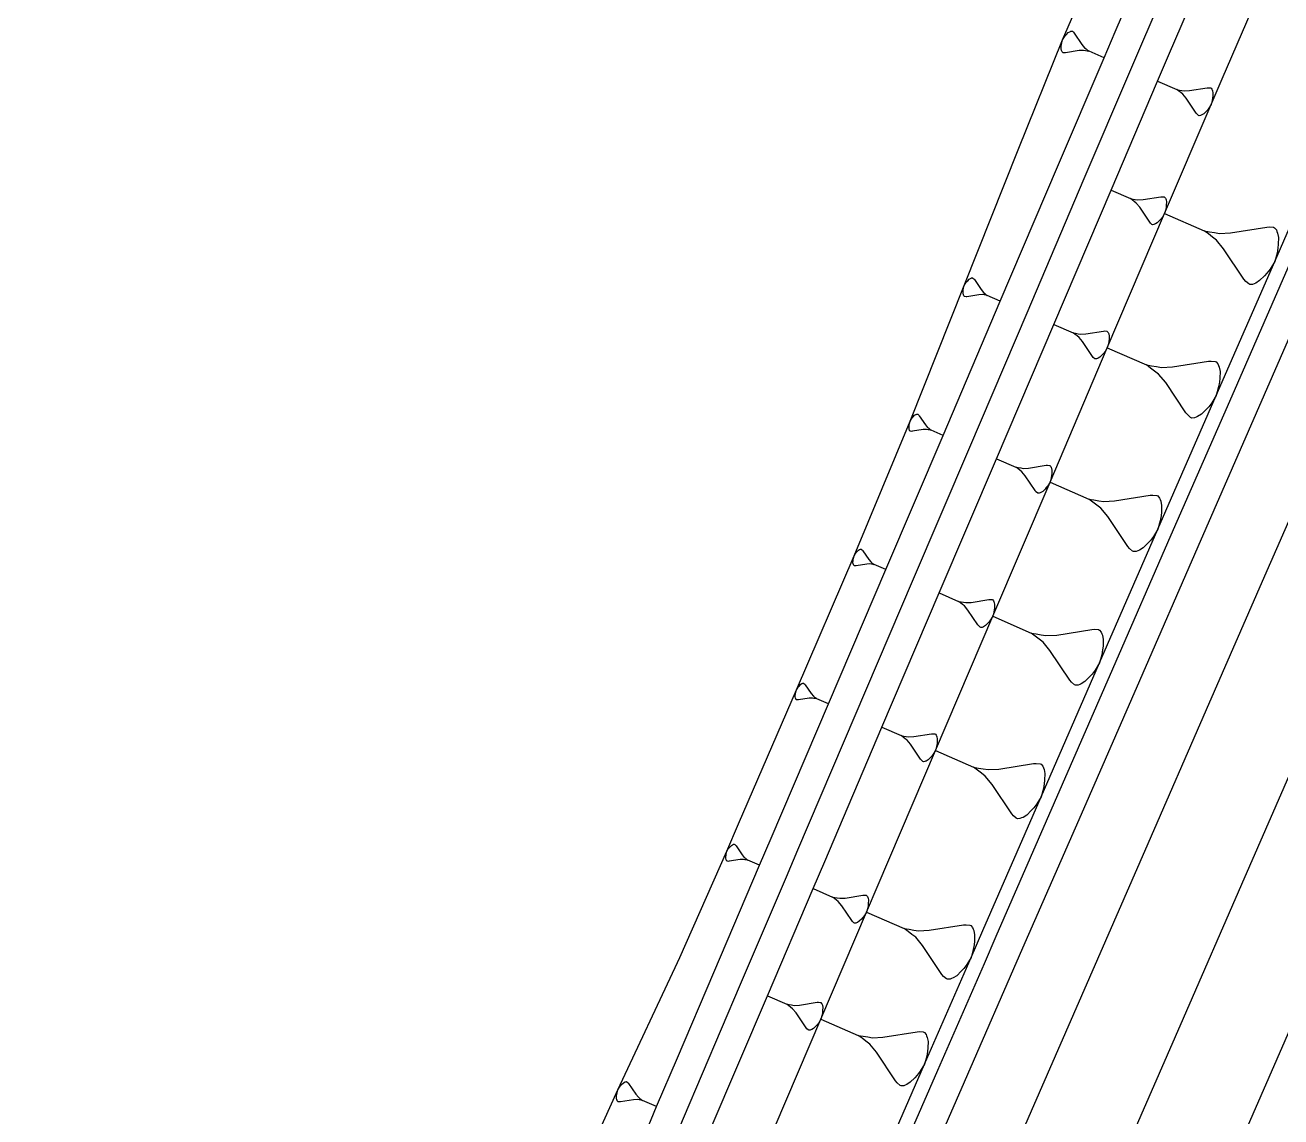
# Model space of a CAD drawing. Extents: x 386614 to 387594, y 803230 to 804419.
# Drawn here: x 387177.65 to 387220.67, y 803945.91 to 803983.31 of the extents above; entities that cross this region are included whole.
import ezdxf

# ---------------------------------------------------------------- set-up
doc = ezdxf.new("R2010")
doc.units = 0
doc.layers.get('0').update_dxf_attribs({"linetype": 'CONTINUOUS'})

msp = doc.modelspace()

# ---------------------------------------------------------------- linework, layer by layer
at = {"color": 7}
for p, q in [((387213.1948, 803982.8031), (387213.2541, 803982.8992)), ((387213.2541, 803982.8992), (387213.2943, 803982.9514)), ((387213.2943, 803982.9514), (387213.3281, 803982.9889)), ((387213.3281, 803982.9889), (387213.3893, 803983.0493)), ((387213.3893, 803983.0493), (387213.4377, 803983.0805)), ((387213.4377, 803983.0805), (387213.4587, 803983.0887)), ((387213.4587, 803983.0887), (387213.4798, 803983.097)), ((387213.4798, 803983.097), (387213.5154, 803983.0988)), ((387213.5154, 803983.0988), (387213.5301, 803983.0925)), ((387213.5301, 803983.0925), (387213.5676, 803983.0587)), ((387213.5676, 803983.0587), (387213.5905, 803983.0313)), ((387213.5905, 803983.0313), (387213.8543, 803982.6374)), ((387213.1466, 803982.4931), (387213.1493, 803982.579)), ((387213.1567, 803982.4364), (387213.1466, 803982.4931)), ((387213.1493, 803982.579), (387213.1538, 803982.6293)), ((387213.1538, 803982.6293), (387213.1647, 803982.6943)), ((387213.165, 803982.4154), (387213.1567, 803982.4364)), ((387213.1647, 803982.6943), (387213.1948, 803982.8031)), ((387213.1732, 803982.3943), (387213.165, 803982.4154)), ((387213.1961, 803982.3669), (387213.1732, 803982.3943)), ((387213.7649, 803982.4325), (387213.2967, 803982.3579)), ((387213.9075, 803982.4399), (387213.7649, 803982.4325)), ((387213.8543, 803982.6374), (387213.9458, 803982.5278)), ((387213.9725, 803982.429), (387213.9075, 803982.4399)), ((387213.9458, 803982.5278), (387213.998, 803982.4876)), ((387214.0374, 803982.4181), (387213.9725, 803982.429)), ((387213.998, 803982.4876), (387214.0502, 803982.4474)), ((387214.1023, 803982.4072), (387214.0374, 803982.4181)), ((387214.0502, 803982.4474), (387214.1023, 803982.4072)), ((387214.6147, 803982.1837), (387214.1023, 803982.4072)), ((387213.2108, 803982.3605), (387213.1961, 803982.3669)), ((387213.2611, 803982.356), (387213.2108, 803982.3605)), ((387213.2967, 803982.3579), (387213.2611, 803982.356)), ((387216.4478, 803981.384), (387217.1093, 803981.0954)), ((387217.1766, 803981.0435), (387217.1093, 803981.0954)), ((387217.1093, 803981.0954), (387217.1931, 803981.0813)), ((387217.545, 803981.0628), (387218.1493, 803981.1591)), ((387218.1493, 803981.1591), (387218.1954, 803981.1615)), ((387218.1954, 803981.1615), (387218.2603, 803981.1557)), ((387218.2603, 803981.1557), (387218.2792, 803981.1474)), ((387218.2792, 803981.1474), (387218.3088, 803981.112)), ((387218.3088, 803981.112), (387218.3194, 803981.0849)), ((387218.3194, 803981.0849), (387218.3301, 803981.0577)), ((387217.244, 803980.9917), (387217.1766, 803981.0435)), ((387217.1931, 803981.0813), (387217.277, 803981.0673)), ((387217.3113, 803980.9398), (387217.244, 803980.9917)), ((387217.277, 803981.0673), (387217.3608, 803981.0532)), ((387217.4295, 803980.7982), (387217.3113, 803980.9398)), ((387217.3608, 803981.0532), (387217.545, 803981.0628)), ((387217.7701, 803980.2898), (387217.4295, 803980.7982)), ((387218.3198, 803980.7248), (387218.281, 803980.5843)), ((387218.3339, 803980.8086), (387218.3198, 803980.7248)), ((387218.3301, 803981.0577), (387218.3431, 803980.9846)), ((387218.3397, 803980.8736), (387218.3339, 803980.8086)), ((387218.3431, 803980.9846), (387218.3397, 803980.8736)), ((387217.7996, 803980.2544), (387217.7701, 803980.2898)), ((387217.8481, 803980.2107), (387217.7996, 803980.2544)), ((387217.9673, 803980.2262), (387217.9402, 803980.2156)), ((387218.0298, 803980.2664), (387217.9673, 803980.2262)), ((387218.1089, 803980.3444), (387218.0298, 803980.2664)), ((387218.1525, 803980.3929), (387218.1089, 803980.3444)), ((387218.2044, 803980.4602), (387218.1525, 803980.3929)), ((387218.281, 803980.5843), (387218.2044, 803980.4602)), ((387217.867, 803980.2025), (387217.8481, 803980.2107)), ((387217.913, 803980.2049), (387217.867, 803980.2025)), ((387217.9402, 803980.2156), (387217.913, 803980.2049)), ((387214.8548, 803977.6501), (387215.5162, 803977.3615)), ((387215.5162, 803977.3615), (387215.6001, 803977.3474)), ((387215.5836, 803977.3096), (387215.5162, 803977.3615)), ((387215.6509, 803977.2578), (387215.5836, 803977.3096)), ((387215.6001, 803977.3474), (387215.6839, 803977.3334)), ((387215.7183, 803977.2059), (387215.6509, 803977.2578)), ((387215.6839, 803977.3334), (387215.7677, 803977.3193)), ((387215.7677, 803977.3193), (387215.9519, 803977.3289)), ((387215.9519, 803977.3289), (387216.5563, 803977.4252)), ((387216.5563, 803977.4252), (387216.6023, 803977.4276)), ((387216.6023, 803977.4276), (387216.6673, 803977.4218)), ((387216.6673, 803977.4218), (387216.6862, 803977.4135)), ((387216.6862, 803977.4135), (387216.7157, 803977.3781)), ((387216.7157, 803977.3781), (387216.7264, 803977.351)), ((387216.7264, 803977.351), (387216.737, 803977.3238)), ((387216.737, 803977.3238), (387216.7501, 803977.2507)), ((387216.7501, 803977.2507), (387216.7467, 803977.1397)), ((387215.8365, 803977.0643), (387215.7183, 803977.2059)), ((387216.177, 803976.5559), (387215.8365, 803977.0643)), ((387216.6879, 803976.8504), (387216.6113, 803976.7263)), ((387216.7267, 803976.9909), (387216.6879, 803976.8504)), ((387216.6879, 803976.8504), (387218.0484, 803976.2568)), ((387216.7408, 803977.0747), (387216.7267, 803976.9909)), ((387216.7467, 803977.1397), (387216.7408, 803977.0747)), ((387216.2066, 803976.5205), (387216.177, 803976.5559)), ((387216.255, 803976.4768), (387216.2066, 803976.5205)), ((387216.2739, 803976.4686), (387216.255, 803976.4768)), ((387216.32, 803976.471), (387216.2739, 803976.4686)), ((387216.3471, 803976.4817), (387216.32, 803976.471)), ((387216.3743, 803976.4923), (387216.3471, 803976.4817)), ((387216.4368, 803976.5325), (387216.3743, 803976.4923)), ((387216.5158, 803976.6105), (387216.4368, 803976.5325)), ((387216.5594, 803976.659), (387216.5158, 803976.6105)), ((387216.6113, 803976.7263), (387216.5594, 803976.659)), ((387218.9446, 803976.1898), (387220.1877, 803976.3878)), ((387220.1877, 803976.3878), (387220.2824, 803976.3927)), ((387220.2824, 803976.3927), (387220.416, 803976.3807)), ((387220.416, 803976.3807), (387220.4548, 803976.3638)), ((387220.4548, 803976.3638), (387220.5156, 803976.291)), ((387218.0484, 803976.2568), (387218.2209, 803976.2279)), ((387218.187, 803976.1501), (387218.0484, 803976.2568)), ((387218.3255, 803976.0434), (387218.187, 803976.1501)), ((387218.2209, 803976.2279), (387218.3933, 803976.1989)), ((387218.464, 803975.9367), (387218.3255, 803976.0434)), ((387218.3933, 803976.1989), (387218.5658, 803976.17)), ((387218.7072, 803975.6456), (387218.464, 803975.9367)), ((387218.5658, 803976.17), (387218.9446, 803976.1898)), ((387220.5156, 803976.291), (387220.5375, 803976.2352)), ((387220.5375, 803976.2352), (387220.5594, 803976.1793)), ((387220.5594, 803976.1793), (387220.5863, 803976.0288)), ((387220.5863, 803976.0288), (387220.5793, 803975.8005)), ((387219.4076, 803974.5997), (387218.7072, 803975.6456)), ((387220.5383, 803975.4945), (387220.4585, 803975.2055)), ((387220.5673, 803975.667), (387220.5383, 803975.4945)), ((387220.5793, 803975.8005), (387220.5673, 803975.667)), ((387220.4585, 803975.2055), (387220.3009, 803974.9503)), ((387210.038, 803974.629), (387210.0562, 803974.6362)), ((387210.0562, 803974.6362), (387210.0745, 803974.6433)), ((387210.0745, 803974.6433), (387210.1054, 803974.645)), ((387210.1054, 803974.645), (387210.1181, 803974.6394)), ((387210.1181, 803974.6394), (387210.1507, 803974.6101)), ((387220.1044, 803974.7121), (387219.9419, 803974.5517)), ((387220.1942, 803974.8118), (387220.1044, 803974.7121)), ((387220.3009, 803974.9503), (387220.1942, 803974.8118)), ((387209.7876, 803974.1938), (387209.7916, 803974.2375)), ((387209.7916, 803974.2375), (387209.801, 803974.2939)), ((387209.801, 803974.2939), (387209.8271, 803974.3883)), ((387209.8271, 803974.3883), (387209.8786, 803974.4717)), ((387209.8786, 803974.4717), (387209.9135, 803974.517)), ((387209.9135, 803974.517), (387209.9428, 803974.5496)), ((387209.9428, 803974.5496), (387209.9959, 803974.602)), ((387209.9959, 803974.602), (387210.038, 803974.629)), ((387210.1507, 803974.6101), (387210.1706, 803974.5863)), ((387210.1706, 803974.5863), (387210.3995, 803974.2445)), ((387210.3995, 803974.2445), (387210.479, 803974.1493)), ((387219.4684, 803974.5269), (387219.4076, 803974.5997)), ((387219.5681, 803974.4372), (387219.4684, 803974.5269)), ((387219.6069, 803974.4202), (387219.5681, 803974.4372)), ((387219.7016, 803974.4252), (387219.6069, 803974.4202)), ((387219.7575, 803974.4471), (387219.7016, 803974.4252)), ((387219.8133, 803974.469), (387219.7575, 803974.4471)), ((387219.9419, 803974.5517), (387219.8133, 803974.469)), ((387209.7853, 803974.1192), (387209.7876, 803974.1938)), ((387209.7941, 803974.07), (387209.7853, 803974.1192)), ((387209.8013, 803974.0518), (387209.7941, 803974.07)), ((387209.8084, 803974.0335), (387209.8013, 803974.0518)), ((387209.8283, 803974.0098), (387209.8084, 803974.0335)), ((387209.841, 803974.0042), (387209.8283, 803974.0098)), ((387209.8847, 803974.0003), (387209.841, 803974.0042)), ((387209.9156, 803974.0019), (387209.8847, 803974.0003)), ((387210.3219, 803974.0666), (387209.9156, 803974.0019)), ((387210.4457, 803974.0731), (387210.3219, 803974.0666)), ((387210.5021, 803974.0636), (387210.4457, 803974.0731)), ((387210.479, 803974.1493), (387210.5242, 803974.1145)), ((387210.5584, 803974.0542), (387210.5021, 803974.0636)), ((387210.5242, 803974.1145), (387210.5695, 803974.0796)), ((387210.6148, 803974.0447), (387210.5584, 803974.0542)), ((387210.5695, 803974.0796), (387210.6148, 803974.0447)), ((387211.0594, 803973.8507), (387210.6148, 803974.0447)), ((387212.8926, 803973.051), (387213.554, 803972.7624)), ((387213.554, 803972.7624), (387213.6379, 803972.7484)), ((387213.6214, 803972.7106), (387213.554, 803972.7624)), ((387213.6887, 803972.6587), (387213.6214, 803972.7106)), ((387213.6379, 803972.7484), (387213.7217, 803972.7343)), ((387213.7561, 803972.6068), (387213.6887, 803972.6587)), ((387213.7217, 803972.7343), (387213.8056, 803972.7202)), ((387213.8743, 803972.4653), (387213.7561, 803972.6068)), ((387213.8056, 803972.7202), (387213.9897, 803972.7298)), ((387213.9897, 803972.7298), (387214.5941, 803972.8261)), ((387214.5941, 803972.8261), (387214.6401, 803972.8285)), ((387214.6401, 803972.8285), (387214.7051, 803972.8227)), ((387214.7051, 803972.8227), (387214.724, 803972.8144)), ((387214.724, 803972.8144), (387214.7535, 803972.7791)), ((387214.7535, 803972.7791), (387214.7642, 803972.7519)), ((387214.7642, 803972.7519), (387214.7748, 803972.7248)), ((387214.7748, 803972.7248), (387214.7879, 803972.6516)), ((387214.7845, 803972.5406), (387214.7786, 803972.4757)), ((387214.7879, 803972.6516), (387214.7845, 803972.5406)), ((387214.2148, 803971.9568), (387213.8743, 803972.4653)), ((387214.5973, 803972.0599), (387214.5536, 803972.0114)), ((387214.6491, 803972.1272), (387214.5973, 803972.0599)), ((387214.7257, 803972.2513), (387214.6491, 803972.1272)), ((387214.7646, 803972.3918), (387214.7257, 803972.2513)), ((387214.7257, 803972.2513), (387216.0729, 803971.6636)), ((387214.7786, 803972.4757), (387214.7646, 803972.3918)), ((387214.2444, 803971.9214), (387214.2148, 803971.9568)), ((387214.2928, 803971.8778), (387214.2444, 803971.9214)), ((387214.3117, 803971.8695), (387214.2928, 803971.8778)), ((387214.3578, 803971.8719), (387214.3117, 803971.8695)), ((387214.3849, 803971.8826), (387214.3578, 803971.8719)), ((387214.4121, 803971.8932), (387214.3849, 803971.8826)), ((387214.4746, 803971.9334), (387214.4121, 803971.8932)), ((387214.5536, 803972.0114), (387214.4746, 803971.9334)), ((387216.21, 803971.558), (387216.0729, 803971.6636)), ((387216.0729, 803971.6636), (387216.2436, 803971.6349)), ((387216.2436, 803971.6349), (387216.4144, 803971.6063)), ((387216.9602, 803971.5972), (387218.1911, 803971.7933)), ((387218.1911, 803971.7933), (387218.2848, 803971.7982)), ((387218.2848, 803971.7982), (387218.4171, 803971.7863)), ((387218.4171, 803971.7863), (387218.4556, 803971.7695)), ((387218.4556, 803971.7695), (387218.5158, 803971.6974)), ((387218.5158, 803971.6974), (387218.5375, 803971.6421)), ((387218.5375, 803971.6421), (387218.5592, 803971.5869)), ((387216.3472, 803971.4523), (387216.21, 803971.558)), ((387216.4844, 803971.3467), (387216.3472, 803971.4523)), ((387216.4144, 803971.6063), (387216.5851, 803971.5776)), ((387216.7251, 803971.0584), (387216.4844, 803971.3467)), ((387216.5851, 803971.5776), (387216.9602, 803971.5972)), ((387218.5592, 803971.5869), (387218.5858, 803971.4378)), ((387218.5788, 803971.2118), (387218.5669, 803971.0795)), ((387218.5858, 803971.4378), (387218.5788, 803971.2118)), ((387217.4187, 803970.0228), (387216.7251, 803971.0584)), ((387218.5382, 803970.9088), (387218.4592, 803970.6226)), ((387218.5669, 803971.0795), (387218.5382, 803970.9088)), ((387218.3032, 803970.3699), (387218.1975, 803970.2328)), ((387218.4592, 803970.6226), (387218.3032, 803970.3699)), ((387208.0761, 803969.8907), (387208.1247, 803969.9387)), ((387208.1247, 803969.9387), (387208.1631, 803969.9634)), ((387208.1631, 803969.9634), (387208.1798, 803969.97)), ((387208.1798, 803969.97), (387208.1965, 803969.9765)), ((387208.1965, 803969.9765), (387208.2248, 803969.978)), ((387208.2248, 803969.978), (387208.2364, 803969.9729)), ((387208.2364, 803969.9729), (387208.2662, 803969.9461)), ((387208.2662, 803969.9461), (387208.2844, 803969.9243)), ((387208.2844, 803969.9243), (387208.4937, 803969.6117)), ((387217.4789, 803969.9507), (387217.4187, 803970.0228)), ((387217.5775, 803969.8618), (387217.4789, 803969.9507)), ((387217.9477, 803969.9752), (387217.8204, 803969.8934)), ((387218.1086, 803970.1341), (387217.9477, 803969.9752)), ((387218.1975, 803970.2328), (387218.1086, 803970.1341)), ((387207.9321, 803969.4972), (387207.9342, 803969.5654)), ((387207.9401, 803969.4522), (387207.9321, 803969.4972)), ((387207.9342, 803969.5654), (387207.9378, 803969.6054)), ((387207.9378, 803969.6054), (387207.9464, 803969.6569)), ((387207.9464, 803969.6569), (387207.9703, 803969.7433)), ((387207.9703, 803969.7433), (387208.0174, 803969.8195)), ((387208.0174, 803969.8195), (387208.0493, 803969.861)), ((387208.0493, 803969.861), (387208.0761, 803969.8907)), ((387208.4937, 803969.6117), (387208.5664, 803969.5247)), ((387208.5664, 803969.5247), (387208.6078, 803969.4928)), ((387208.6078, 803969.4928), (387208.6492, 803969.4609)), ((387217.616, 803969.845), (387217.5775, 803969.8618)), ((387217.7098, 803969.85), (387217.616, 803969.845)), ((387217.7651, 803969.8717), (387217.7098, 803969.85)), ((387217.8204, 803969.8934), (387217.7651, 803969.8717)), ((387207.9467, 803969.4355), (387207.9401, 803969.4522)), ((387207.9532, 803969.4188), (387207.9467, 803969.4355)), ((387207.9714, 803969.3971), (387207.9532, 803969.4188)), ((387207.983, 803969.392), (387207.9714, 803969.3971)), ((387208.0229, 803969.3884), (387207.983, 803969.392)), ((387208.0512, 803969.3899), (387208.0229, 803969.3884)), ((387208.4228, 803969.4491), (387208.0512, 803969.3899)), ((387208.536, 803969.455), (387208.4228, 803969.4491)), ((387208.5875, 803969.4464), (387208.536, 803969.455)), ((387208.6391, 803969.4377), (387208.5875, 803969.4464)), ((387208.6906, 803969.429), (387208.6391, 803969.4377)), ((387208.6492, 803969.4609), (387208.6906, 803969.429)), ((387209.0973, 803969.2517), (387208.6906, 803969.429)), ((387210.9304, 803968.4519), (387211.5919, 803968.1634)), ((387212.0275, 803968.1308), (387212.6319, 803968.227)), ((387212.6319, 803968.227), (387212.678, 803968.2294)), ((387212.678, 803968.2294), (387212.7429, 803968.2236)), ((387212.7429, 803968.2236), (387212.7618, 803968.2154)), ((387212.7618, 803968.2154), (387212.7913, 803968.18)), ((387212.7913, 803968.18), (387212.802, 803968.1528)), ((387211.5919, 803968.1634), (387211.6757, 803968.1493)), ((387211.6592, 803968.1115), (387211.5919, 803968.1634)), ((387211.7266, 803968.0596), (387211.6592, 803968.1115)), ((387211.6757, 803968.1493), (387211.7595, 803968.1352)), ((387211.7939, 803968.0077), (387211.7266, 803968.0596)), ((387211.7595, 803968.1352), (387211.8434, 803968.1211)), ((387211.9121, 803967.8662), (387211.7939, 803968.0077)), ((387211.8434, 803968.1211), (387212.0275, 803968.1308)), ((387212.2527, 803967.3577), (387211.9121, 803967.8662)), ((387212.8024, 803967.7928), (387212.7636, 803967.6522)), ((387212.802, 803968.1528), (387212.8127, 803968.1257)), ((387212.8165, 803967.8766), (387212.8024, 803967.7928)), ((387212.8127, 803968.1257), (387212.8257, 803968.0525)), ((387212.8223, 803967.9415), (387212.8165, 803967.8766)), ((387212.8257, 803968.0525), (387212.8223, 803967.9415)), ((387212.2822, 803967.3223), (387212.2527, 803967.3577)), ((387212.3307, 803967.2787), (387212.2822, 803967.3223)), ((387212.5124, 803967.3344), (387212.4499, 803967.2942)), ((387212.5914, 803967.4124), (387212.5124, 803967.3344)), ((387212.6351, 803967.4608), (387212.5914, 803967.4124)), ((387212.687, 803967.5282), (387212.6351, 803967.4608)), ((387212.7636, 803967.6522), (387212.687, 803967.5282)), ((387212.7636, 803967.6522), (387214.0973, 803967.0704)), ((387212.3496, 803967.2704), (387212.3307, 803967.2787)), ((387212.3956, 803967.2729), (387212.3496, 803967.2704)), ((387212.4227, 803967.2835), (387212.3956, 803967.2729)), ((387212.4499, 803967.2942), (387212.4227, 803967.2835)), ((387214.0973, 803967.0704), (387214.2663, 803967.042)), ((387214.2331, 803966.9658), (387214.0973, 803967.0704)), ((387214.3689, 803966.8612), (387214.2331, 803966.9658)), ((387214.2663, 803967.042), (387214.4354, 803967.0136)), ((387214.4354, 803967.0136), (387214.6044, 803966.9852)), ((387214.6044, 803966.9852), (387214.9758, 803967.0046)), ((387214.9758, 803967.0046), (387216.1944, 803967.1987)), ((387216.1944, 803967.1987), (387216.2873, 803967.2036)), ((387216.2873, 803967.2036), (387216.4182, 803967.1918)), ((387216.4182, 803967.1918), (387216.4563, 803967.1752)), ((387216.4563, 803967.1752), (387216.5159, 803967.1039)), ((387216.5159, 803967.1039), (387216.5374, 803967.0491)), ((387216.5374, 803967.0491), (387216.5589, 803966.9944)), ((387216.5589, 803966.9944), (387216.5852, 803966.8468)), ((387214.5047, 803966.7566), (387214.3689, 803966.8612)), ((387214.743, 803966.4712), (387214.5047, 803966.7566)), ((387215.4297, 803965.4458), (387214.743, 803966.4712)), ((387216.5665, 803966.4921), (387216.5381, 803966.3231)), ((387216.5783, 803966.623), (387216.5665, 803966.4921)), ((387216.5852, 803966.8468), (387216.5783, 803966.623)), ((387216.4599, 803966.0397), (387216.3054, 803965.7896)), ((387216.5381, 803966.3231), (387216.4599, 803966.0397)), ((387216.2008, 803965.6538), (387216.1128, 803965.5561)), ((387216.3054, 803965.7896), (387216.2008, 803965.6538)), ((387206.0495, 803965.1262), (387206.0948, 803965.1996)), ((387206.0948, 803965.1996), (387206.1256, 803965.2395)), ((387206.1256, 803965.2395), (387206.1514, 803965.2682)), ((387206.1514, 803965.2682), (387206.1982, 803965.3144)), ((387206.1982, 803965.3144), (387206.2352, 803965.3382)), ((387206.2352, 803965.3382), (387206.2513, 803965.3445)), ((387206.2513, 803965.3445), (387206.2674, 803965.3508)), ((387206.2674, 803965.3508), (387206.2946, 803965.3523)), ((387206.2946, 803965.3523), (387206.3058, 803965.3474)), ((387206.3058, 803965.3474), (387206.3345, 803965.3215)), ((387206.3345, 803965.3215), (387206.352, 803965.3006)), ((387206.352, 803965.3006), (387206.5537, 803964.9995)), ((387215.4893, 803965.3745), (387215.4297, 803965.4458)), ((387215.587, 803965.2865), (387215.4893, 803965.3745)), ((387215.6251, 803965.2699), (387215.587, 803965.2865)), ((387215.7179, 803965.2748), (387215.6251, 803965.2699)), ((387215.7727, 803965.2962), (387215.7179, 803965.2748)), ((387215.8274, 803965.3177), (387215.7727, 803965.2962)), ((387215.9535, 803965.3988), (387215.8274, 803965.3177)), ((387216.1128, 803965.5561), (387215.9535, 803965.3988)), ((387206.0127, 803964.8891), (387206.0147, 803964.9548)), ((387206.0204, 803964.8458), (387206.0127, 803964.8891)), ((387206.0147, 803964.9548), (387206.0182, 803964.9933)), ((387206.0182, 803964.9933), (387206.0265, 803965.0429)), ((387206.0267, 803964.8297), (387206.0204, 803964.8458)), ((387206.0265, 803965.0429), (387206.0495, 803965.1262)), ((387206.033, 803964.8136), (387206.0267, 803964.8297)), ((387206.0505, 803964.7927), (387206.033, 803964.8136)), ((387206.0617, 803964.7878), (387206.0505, 803964.7927)), ((387206.1002, 803964.7843), (387206.0617, 803964.7878)), ((387206.1274, 803964.7858), (387206.1002, 803964.7843)), ((387206.4854, 803964.8428), (387206.1274, 803964.7858)), ((387206.5944, 803964.8485), (387206.4854, 803964.8428)), ((387206.5537, 803964.9995), (387206.6237, 803964.9156)), ((387206.6441, 803964.8401), (387206.5944, 803964.8485)), ((387206.6237, 803964.9156), (387206.6636, 803964.8849)), ((387206.6937, 803964.8318), (387206.6441, 803964.8401)), ((387206.6636, 803964.8849), (387206.7035, 803964.8542)), ((387206.7434, 803964.8235), (387206.6937, 803964.8318)), ((387206.7035, 803964.8542), (387206.7434, 803964.8235)), ((387207.1351, 803964.6526), (387206.7434, 803964.8235)), ((387208.9682, 803963.8529), (387209.6297, 803963.5643)), ((387209.6297, 803963.5643), (387209.7135, 803963.5502)), ((387209.697, 803963.5124), (387209.6297, 803963.5643)), ((387209.7644, 803963.4606), (387209.697, 803963.5124)), ((387209.7135, 803963.5502), (387209.7973, 803963.5361)), ((387209.8317, 803963.4087), (387209.7644, 803963.4606)), ((387209.7973, 803963.5361), (387209.8812, 803963.5221)), ((387209.8812, 803963.5221), (387210.0654, 803963.5317)), ((387210.0654, 803963.5317), (387210.6697, 803963.628)), ((387210.6697, 803963.628), (387210.7158, 803963.6304)), ((387210.7158, 803963.6304), (387210.7807, 803963.6245)), ((387210.7807, 803963.6245), (387210.7996, 803963.6163)), ((387210.7996, 803963.6163), (387210.8292, 803963.5809)), ((387210.8292, 803963.5809), (387210.8398, 803963.5538)), ((387210.8398, 803963.5538), (387210.8505, 803963.5266)), ((387210.8505, 803963.5266), (387210.8635, 803963.4534)), ((387210.8635, 803963.4534), (387210.8601, 803963.3425)), ((387209.9499, 803963.2671), (387209.8317, 803963.4087)), ((387210.2905, 803962.7586), (387209.9499, 803963.2671)), ((387210.8014, 803963.0531), (387210.7248, 803962.9291)), ((387210.8402, 803963.1937), (387210.8014, 803963.0531)), ((387210.8014, 803963.0531), (387212.1217, 803962.4771)), ((387210.8543, 803963.2775), (387210.8402, 803963.1937)), ((387210.8601, 803963.3425), (387210.8543, 803963.2775)), ((387210.32, 803962.7232), (387210.2905, 803962.7586)), ((387210.3685, 803962.6796), (387210.32, 803962.7232)), ((387210.3874, 803962.6714), (387210.3685, 803962.6796)), ((387210.4334, 803962.6738), (387210.3874, 803962.6714)), ((387210.4606, 803962.6844), (387210.4334, 803962.6738)), ((387210.4877, 803962.6951), (387210.4606, 803962.6844)), ((387210.5502, 803962.7353), (387210.4877, 803962.6951)), ((387210.6293, 803962.8133), (387210.5502, 803962.7353)), ((387210.6729, 803962.8617), (387210.6293, 803962.8133)), ((387210.7248, 803962.9291), (387210.6729, 803962.8617)), ((387212.9914, 803962.4121), (387214.1978, 803962.6042)), ((387214.1978, 803962.6042), (387214.2897, 803962.609)), ((387214.2897, 803962.609), (387214.4193, 803962.5974)), ((387214.4193, 803962.5974), (387214.4571, 803962.5809)), ((387212.1217, 803962.4771), (387212.2891, 803962.449)), ((387212.2561, 803962.3736), (387212.1217, 803962.4771)), ((387212.3906, 803962.27), (387212.2561, 803962.3736)), ((387212.2891, 803962.449), (387212.4564, 803962.4209)), ((387212.525, 803962.1665), (387212.3906, 803962.27)), ((387212.4564, 803962.4209), (387212.6238, 803962.3928)), ((387212.761, 803961.8839), (387212.525, 803962.1665)), ((387212.6238, 803962.3928), (387212.9914, 803962.4121)), ((387214.4571, 803962.5809), (387214.516, 803962.5103)), ((387214.516, 803962.5103), (387214.5373, 803962.4561)), ((387214.5373, 803962.4561), (387214.5586, 803962.4019)), ((387214.5586, 803962.4019), (387214.5847, 803962.2558)), ((387214.5847, 803962.2558), (387214.5778, 803962.0343)), ((387213.4408, 803960.8689), (387212.761, 803961.8839)), ((387214.5381, 803961.7373), (387214.4606, 803961.4568)), ((387214.5662, 803961.9047), (387214.5381, 803961.7373)), ((387214.5778, 803962.0343), (387214.5662, 803961.9047)), ((387214.4606, 803961.4568), (387214.3077, 803961.2092)), ((387213.4998, 803960.7983), (387213.4408, 803960.8689)), ((387214.117, 803960.978), (387213.9593, 803960.8223)), ((387214.2041, 803961.0748), (387214.117, 803960.978)), ((387214.3077, 803961.2092), (387214.2041, 803961.0748)), ((387204.0417, 803960.3986), (387204.0501, 803960.4489)), ((387204.0501, 803960.4489), (387204.0734, 803960.5332)), ((387204.0734, 803960.5332), (387204.1194, 803960.6076)), ((387204.1194, 803960.6076), (387204.1505, 803960.648)), ((387204.1505, 803960.648), (387204.1766, 803960.677)), ((387204.1766, 803960.677), (387204.224, 803960.7238)), ((387204.224, 803960.7238), (387204.2615, 803960.7479)), ((387204.2615, 803960.7479), (387204.2778, 803960.7543)), ((387204.2778, 803960.7543), (387204.2941, 803960.7607)), ((387204.2941, 803960.7607), (387204.3217, 803960.7621)), ((387204.3217, 803960.7621), (387204.333, 803960.7572)), ((387204.333, 803960.7572), (387204.3621, 803960.731)), ((387204.3621, 803960.731), (387204.3798, 803960.7098)), ((387204.3798, 803960.7098), (387204.5841, 803960.4048)), ((387213.5965, 803960.7112), (387213.4998, 803960.7983)), ((387213.6342, 803960.6947), (387213.5965, 803960.7112)), ((387213.7261, 803960.6995), (387213.6342, 803960.6947)), ((387213.7803, 803960.7208), (387213.7261, 803960.6995)), ((387213.8345, 803960.7421), (387213.7803, 803960.7208)), ((387213.9593, 803960.8223), (387213.8345, 803960.7421)), ((387204.0361, 803960.2931), (387204.0382, 803960.3596)), ((387204.044, 803960.2492), (387204.0361, 803960.2931)), ((387204.0382, 803960.3596), (387204.0417, 803960.3986)), ((387204.0504, 803960.2329), (387204.044, 803960.2492)), ((387204.0567, 803960.2166), (387204.0504, 803960.2329)), ((387204.0745, 803960.1954), (387204.0567, 803960.2166)), ((387204.0858, 803960.1904), (387204.0745, 803960.1954)), ((387204.1248, 803960.1869), (387204.0858, 803960.1904)), ((387204.1524, 803960.1884), (387204.1248, 803960.1869)), ((387204.5149, 803960.2461), (387204.1524, 803960.1884)), ((387204.6253, 803960.2519), (387204.5149, 803960.2461)), ((387204.5841, 803960.4048), (387204.655, 803960.3199)), ((387204.6756, 803960.2435), (387204.6253, 803960.2519)), ((387204.655, 803960.3199), (387204.6954, 803960.2888)), ((387204.7259, 803960.235), (387204.6756, 803960.2435)), ((387204.6954, 803960.2888), (387204.7358, 803960.2577)), ((387204.7762, 803960.2266), (387204.7259, 803960.235)), ((387204.7358, 803960.2577), (387204.7762, 803960.2266)), ((387205.1729, 803960.0535), (387204.7762, 803960.2266)), ((387207.006, 803959.2538), (387207.6675, 803958.9652)), ((387207.6675, 803958.9652), (387207.7513, 803958.9512)), ((387207.7348, 803958.9134), (387207.6675, 803958.9652)), ((387207.8022, 803958.8615), (387207.7348, 803958.9134)), ((387207.7513, 803958.9512), (387207.8352, 803958.9371)), ((387207.8695, 803958.8096), (387207.8022, 803958.8615)), ((387207.8352, 803958.9371), (387207.919, 803958.923)), ((387207.9877, 803958.6681), (387207.8695, 803958.8096)), ((387207.919, 803958.923), (387208.1032, 803958.9326)), ((387208.1032, 803958.9326), (387208.7075, 803959.0289)), ((387208.7075, 803959.0289), (387208.7536, 803959.0313)), ((387208.7536, 803959.0313), (387208.8185, 803959.0255)), ((387208.8185, 803959.0255), (387208.8374, 803959.0172)), ((387208.8374, 803959.0172), (387208.867, 803958.9818)), ((387208.867, 803958.9818), (387208.8776, 803958.9547)), ((387208.8776, 803958.9547), (387208.8883, 803958.9275)), ((387208.8883, 803958.9275), (387208.9013, 803958.8544)), ((387208.8979, 803958.7434), (387208.8921, 803958.6784)), ((387208.9013, 803958.8544), (387208.8979, 803958.7434)), ((387208.3283, 803958.1596), (387207.9877, 803958.6681)), ((387208.7626, 803958.33), (387208.7107, 803958.2627)), ((387208.8392, 803958.4541), (387208.7626, 803958.33)), ((387208.878, 803958.5946), (387208.8392, 803958.4541)), ((387208.8392, 803958.4541), (387210.1461, 803957.8839)), ((387208.8921, 803958.6784), (387208.878, 803958.5946)), ((387208.3578, 803958.1242), (387208.3283, 803958.1596)), ((387208.4063, 803958.0805), (387208.3578, 803958.1242)), ((387208.4252, 803958.0723), (387208.4063, 803958.0805)), ((387208.4712, 803958.0747), (387208.4252, 803958.0723)), ((387208.4984, 803958.0854), (387208.4712, 803958.0747)), ((387208.5255, 803958.096), (387208.4984, 803958.0854)), ((387208.5881, 803958.1362), (387208.5255, 803958.096)), ((387208.6671, 803958.2142), (387208.5881, 803958.1362)), ((387208.7107, 803958.2627), (387208.6671, 803958.2142)), ((387210.1461, 803957.8839), (387210.3118, 803957.8561)), ((387210.2792, 803957.7814), (387210.1461, 803957.8839)), ((387210.3118, 803957.8561), (387210.4774, 803957.8283)), ((387211.007, 803957.8195), (387212.2012, 803958.0097)), ((387212.2012, 803958.0097), (387212.2921, 803958.0145)), ((387212.2921, 803958.0145), (387212.4205, 803958.0029)), ((387212.4205, 803958.0029), (387212.4578, 803957.9866)), ((387212.4578, 803957.9866), (387212.5162, 803957.9167)), ((387212.5162, 803957.9167), (387212.5372, 803957.8631)), ((387212.5372, 803957.8631), (387212.5583, 803957.8095)), ((387210.4123, 803957.6789), (387210.2792, 803957.7814)), ((387210.5454, 803957.5764), (387210.4123, 803957.6789)), ((387210.4774, 803957.8283), (387210.6431, 803957.8005)), ((387210.7789, 803957.2967), (387210.5454, 803957.5764)), ((387210.6431, 803957.8005), (387211.007, 803957.8195)), ((387212.5583, 803957.8095), (387212.5841, 803957.6649)), ((387212.5773, 803957.4456), (387212.5658, 803957.3173)), ((387212.5841, 803957.6649), (387212.5773, 803957.4456)), ((387211.4518, 803956.292), (387210.7789, 803957.2967)), ((387212.538, 803957.1516), (387212.4613, 803956.8739)), ((387212.5658, 803957.3173), (387212.538, 803957.1516)), ((387212.3099, 803956.6288), (387212.2074, 803956.4957)), ((387212.4613, 803956.8739), (387212.3099, 803956.6288)), ((387211.5102, 803956.2221), (387211.4518, 803956.292)), ((387211.6059, 803956.1359), (387211.5102, 803956.2221)), ((387211.6433, 803956.1196), (387211.6059, 803956.1359)), ((387211.7879, 803956.1454), (387211.7343, 803956.1243)), ((387211.8415, 803956.1664), (387211.7879, 803956.1454)), ((387211.9651, 803956.2459), (387211.8415, 803956.1664)), ((387212.1212, 803956.4), (387211.9651, 803956.2459)), ((387212.2074, 803956.4957), (387212.1212, 803956.4)), ((387211.7343, 803956.1243), (387211.6433, 803956.1196)), ((387201.6605, 803954.8347), (387201.6641, 803954.8742)), ((387201.6641, 803954.8742), (387201.6727, 803954.9253)), ((387201.6727, 803954.9253), (387201.6963, 803955.011)), ((387201.6963, 803955.011), (387201.743, 803955.0866)), ((387201.743, 803955.0866), (387201.7746, 803955.1276)), ((387201.7746, 803955.1276), (387201.8012, 803955.1572)), ((387201.8012, 803955.1572), (387201.8494, 803955.2047)), ((387201.8494, 803955.2047), (387201.8875, 803955.2292)), ((387201.8875, 803955.2292), (387201.904, 803955.2357)), ((387201.904, 803955.2357), (387201.9206, 803955.2422)), ((387201.9206, 803955.2422), (387201.9486, 803955.2437)), ((387201.9486, 803955.2437), (387201.9601, 803955.2386)), ((387201.9601, 803955.2386), (387201.9897, 803955.212)), ((387201.9897, 803955.212), (387202.0077, 803955.1905)), ((387202.0077, 803955.1905), (387202.2152, 803954.8806)), ((387202.2152, 803954.8806), (387202.2873, 803954.7943)), ((387201.6584, 803954.767), (387201.6605, 803954.8347)), ((387201.6664, 803954.7224), (387201.6584, 803954.767)), ((387201.6729, 803954.7059), (387201.6664, 803954.7224)), ((387201.6794, 803954.6893), (387201.6729, 803954.7059)), ((387201.6974, 803954.6678), (387201.6794, 803954.6893)), ((387201.7089, 803954.6627), (387201.6974, 803954.6678)), ((387201.7485, 803954.6592), (387201.7089, 803954.6627)), ((387201.7766, 803954.6606), (387201.7485, 803954.6592)), ((387202.1449, 803954.7193), (387201.7766, 803954.6606)), ((387202.2571, 803954.7252), (387202.1449, 803954.7193)), ((387202.3082, 803954.7166), (387202.2571, 803954.7252)), ((387202.2873, 803954.7943), (387202.3283, 803954.7627)), ((387202.3593, 803954.708), (387202.3082, 803954.7166)), ((387202.3283, 803954.7627), (387202.3694, 803954.7311)), ((387202.4104, 803954.6994), (387202.3593, 803954.708)), ((387202.3694, 803954.7311), (387202.4104, 803954.6994)), ((387202.8136, 803954.5236), (387202.4104, 803954.6994)), ((387204.6467, 803953.7239), (387205.3082, 803953.4353)), ((387205.3082, 803953.4353), (387205.392, 803953.4212)), ((387205.3755, 803953.3834), (387205.3082, 803953.4353)), ((387205.4429, 803953.3316), (387205.3755, 803953.3834)), ((387205.392, 803953.4212), (387205.4758, 803953.4071)), ((387205.5102, 803953.2797), (387205.4429, 803953.3316)), ((387205.4758, 803953.4071), (387205.5597, 803953.3931)), ((387205.6284, 803953.1381), (387205.5102, 803953.2797)), ((387205.5597, 803953.3931), (387205.7438, 803953.4027)), ((387205.969, 803952.6296), (387205.6284, 803953.1381)), ((387205.7438, 803953.4027), (387206.3482, 803953.499)), ((387206.3482, 803953.499), (387206.3943, 803953.5014)), ((387206.3943, 803953.5014), (387206.4592, 803953.4955)), ((387206.4592, 803953.4955), (387206.4781, 803953.4873)), ((387206.4781, 803953.4873), (387206.5076, 803953.4519)), ((387206.5076, 803953.4519), (387206.5183, 803953.4248)), ((387206.5183, 803953.4248), (387206.529, 803953.3976)), ((387206.5328, 803953.1485), (387206.5187, 803953.0647)), ((387206.529, 803953.3976), (387206.542, 803953.3244)), ((387206.5386, 803953.2135), (387206.5328, 803953.1485)), ((387206.542, 803953.3244), (387206.5386, 803953.2135)), ((387206.3514, 803952.7328), (387206.3077, 803952.6843)), ((387206.4033, 803952.8001), (387206.3514, 803952.7328)), ((387206.4799, 803952.9241), (387206.4033, 803952.8001)), ((387206.5187, 803953.0647), (387206.4799, 803952.9241)), ((387206.4799, 803952.9241), (387207.7707, 803952.361)), ((387205.9985, 803952.5942), (387205.969, 803952.6296)), ((387206.047, 803952.5506), (387205.9985, 803952.5942)), ((387206.0659, 803952.5424), (387206.047, 803952.5506)), ((387206.1119, 803952.5448), (387206.0659, 803952.5424)), ((387206.1391, 803952.5554), (387206.1119, 803952.5448)), ((387206.1662, 803952.5661), (387206.1391, 803952.5554)), ((387206.2287, 803952.6063), (387206.1662, 803952.5661)), ((387206.3077, 803952.6843), (387206.2287, 803952.6063)), ((387207.7707, 803952.361), (387207.9343, 803952.3335)), ((387207.9021, 803952.2598), (387207.7707, 803952.361)), ((387207.9343, 803952.3335), (387208.0979, 803952.3061)), ((387208.0979, 803952.3061), (387208.2615, 803952.2786)), ((387208.2615, 803952.2786), (387208.621, 803952.2974)), ((387208.621, 803952.2974), (387209.8004, 803952.4853)), ((387209.8004, 803952.4853), (387209.8903, 803952.49)), ((387209.8903, 803952.49), (387210.017, 803952.4786)), ((387210.017, 803952.4786), (387210.0539, 803952.4625)), ((387210.0539, 803952.4625), (387210.1116, 803952.3934)), ((387210.1116, 803952.3934), (387210.1324, 803952.3404)), ((387210.1324, 803952.3404), (387210.1531, 803952.2875)), ((387210.1531, 803952.2875), (387210.1786, 803952.1447)), ((387208.0336, 803952.1585), (387207.9021, 803952.2598)), ((387208.165, 803952.0573), (387208.0336, 803952.1585)), ((387208.3957, 803951.7811), (387208.165, 803952.0573)), ((387210.172, 803951.9281), (387210.1606, 803951.8013)), ((387210.1786, 803952.1447), (387210.172, 803951.9281)), ((387209.0603, 803950.7887), (387208.3957, 803951.7811)), ((387210.1331, 803951.6377), (387210.0573, 803951.3635)), ((387210.1606, 803951.8013), (387210.1331, 803951.6377)), ((387209.8066, 803950.9899), (387209.7214, 803950.8954)), ((387209.9078, 803951.1214), (387209.8066, 803950.9899)), ((387210.0573, 803951.3635), (387209.9078, 803951.1214)), ((387209.118, 803950.7197), (387209.0603, 803950.7887)), ((387209.2125, 803950.6345), (387209.118, 803950.7197)), ((387209.2494, 803950.6184), (387209.2125, 803950.6345)), ((387209.3393, 803950.6231), (387209.2494, 803950.6184)), ((387209.3922, 803950.6439), (387209.3393, 803950.6231)), ((387209.4452, 803950.6647), (387209.3922, 803950.6439)), ((387209.5672, 803950.7432), (387209.4452, 803950.6647)), ((387209.7214, 803950.8954), (387209.5672, 803950.7432)), ((387203.0817, 803950.0556), (387203.7431, 803949.7671)), ((387203.7431, 803949.7671), (387203.827, 803949.753)), ((387203.8105, 803949.7152), (387203.7431, 803949.7671)), ((387203.8778, 803949.6633), (387203.8105, 803949.7152)), ((387203.827, 803949.753), (387203.9108, 803949.7389)), ((387203.9108, 803949.7389), (387203.9946, 803949.7248)), ((387203.9946, 803949.7248), (387204.1788, 803949.7345)), ((387204.1788, 803949.7345), (387204.7832, 803949.8307)), ((387204.7832, 803949.8307), (387204.8292, 803949.8332)), ((387204.8292, 803949.8332), (387204.8942, 803949.8273)), ((387204.8942, 803949.8273), (387204.9131, 803949.8191)), ((387204.9131, 803949.8191), (387204.9426, 803949.7837)), ((387204.9426, 803949.7837), (387204.9533, 803949.7565)), ((387204.9533, 803949.7565), (387204.9639, 803949.7294)), ((387204.9639, 803949.7294), (387204.977, 803949.6562)), ((387203.9452, 803949.6115), (387203.8778, 803949.6633)), ((387204.0634, 803949.4699), (387203.9452, 803949.6115)), ((387204.4039, 803948.9614), (387204.0634, 803949.4699)), ((387204.9148, 803949.2559), (387204.8382, 803949.1319)), ((387204.9536, 803949.3965), (387204.9148, 803949.2559)), ((387204.9148, 803949.2559), (387206.195, 803948.6974)), ((387204.9677, 803949.4803), (387204.9536, 803949.3965)), ((387204.9736, 803949.5452), (387204.9677, 803949.4803)), ((387204.977, 803949.6562), (387204.9736, 803949.5452)), ((387204.4335, 803948.926), (387204.4039, 803948.9614)), ((387204.4819, 803948.8824), (387204.4335, 803948.926)), ((387204.5008, 803948.8742), (387204.4819, 803948.8824)), ((387204.5469, 803948.8766), (387204.5008, 803948.8742)), ((387204.574, 803948.8872), (387204.5469, 803948.8766)), ((387204.6012, 803948.8979), (387204.574, 803948.8872)), ((387204.6637, 803948.9381), (387204.6012, 803948.8979)), ((387204.7427, 803949.0161), (387204.6637, 803948.9381)), ((387204.7863, 803949.0645), (387204.7427, 803949.0161)), ((387204.8382, 803949.1319), (387204.7863, 803949.0645)), ((387208.2079, 803948.8207), (387208.297, 803948.8253)), ((387208.297, 803948.8253), (387208.4227, 803948.814)), ((387206.195, 803948.6974), (387206.3572, 803948.6702)), ((387206.3253, 803948.597), (387206.195, 803948.6974)), ((387206.4557, 803948.4966), (387206.3253, 803948.597)), ((387206.3572, 803948.6702), (387206.5195, 803948.643)), ((387206.586, 803948.3962), (387206.4557, 803948.4966)), ((387206.5195, 803948.643), (387206.6818, 803948.6157)), ((387206.8148, 803948.1223), (387206.586, 803948.3962)), ((387206.6818, 803948.6157), (387207.0382, 803948.6344)), ((387207.0382, 803948.6344), (387208.2079, 803948.8207)), ((387208.4227, 803948.814), (387208.4593, 803948.7981)), ((387208.4593, 803948.7981), (387208.5165, 803948.7296)), ((387208.5165, 803948.7296), (387208.5371, 803948.6771)), ((387208.5371, 803948.6771), (387208.5577, 803948.6245)), ((387208.5577, 803948.6245), (387208.583, 803948.4829)), ((387208.583, 803948.4829), (387208.5764, 803948.2681)), ((387207.4739, 803947.1382), (387206.8148, 803948.1223)), ((387208.5378, 803947.9801), (387208.4627, 803947.7082)), ((387208.5651, 803948.1424), (387208.5378, 803947.9801)), ((387208.5764, 803948.2681), (387208.5651, 803948.1424)), ((387208.4627, 803947.7082), (387208.3144, 803947.4681)), ((387198.1849, 803947.0955), (387198.2046, 803947.1032)), ((387198.2046, 803947.1032), (387198.2243, 803947.1109)), ((387198.2243, 803947.1109), (387198.2577, 803947.1127)), ((387198.2577, 803947.1127), (387198.2714, 803947.1067)), ((387198.2714, 803947.1067), (387198.3065, 803947.0751)), ((387207.5311, 803947.0697), (387207.4739, 803947.1382)), ((387208.1296, 803947.244), (387207.9767, 803947.093)), ((387208.214, 803947.3377), (387208.1296, 803947.244)), ((387208.3144, 803947.4681), (387208.214, 803947.3377)), ((387197.915, 803946.6263), (387197.9192, 803946.6733)), ((387197.9192, 803946.6733), (387197.9294, 803946.7341)), ((387197.9294, 803946.7341), (387197.9576, 803946.836)), ((387197.9576, 803946.836), (387198.0131, 803946.9259)), ((387198.0131, 803946.9259), (387198.0507, 803946.9747)), ((387198.0507, 803946.9747), (387198.0823, 803947.0098)), ((387198.0823, 803947.0098), (387198.1396, 803947.0664)), ((387198.1396, 803947.0664), (387198.1849, 803947.0955)), ((387198.3065, 803947.0751), (387198.3279, 803947.0494)), ((387198.3279, 803947.0494), (387198.5747, 803946.6809)), ((387198.5747, 803946.6809), (387198.6604, 803946.5783)), ((387207.6249, 803946.9852), (387207.5311, 803947.0697)), ((387207.6615, 803946.9693), (387207.6249, 803946.9852)), ((387207.7506, 803946.9739), (387207.6615, 803946.9693)), ((387207.8031, 803946.9946), (387207.7506, 803946.9739)), ((387207.8556, 803947.0152), (387207.8031, 803946.9946)), ((387207.9767, 803947.093), (387207.8556, 803947.0152)), ((387197.9125, 803946.5458), (387197.915, 803946.6263)), ((387197.922, 803946.4928), (387197.9125, 803946.5458)), ((387197.9297, 803946.4731), (387197.922, 803946.4928)), ((387197.9374, 803946.4534), (387197.9297, 803946.4731)), ((387197.9589, 803946.4278), (387197.9374, 803946.4534)), ((387197.9726, 803946.4218), (387197.9589, 803946.4278)), ((387198.0196, 803946.4176), (387197.9726, 803946.4218)), ((387198.053, 803946.4193), (387198.0196, 803946.4176)), ((387198.4911, 803946.4891), (387198.053, 803946.4193)), ((387198.6246, 803946.4961), (387198.4911, 803946.4891)), ((387198.6853, 803946.4859), (387198.6246, 803946.4961)), ((387198.6604, 803946.5783), (387198.7092, 803946.5407)), ((387198.7461, 803946.4757), (387198.6853, 803946.4859)), ((387198.7092, 803946.5407), (387198.7581, 803946.503)), ((387198.8069, 803946.4654), (387198.7461, 803946.4757)), ((387198.7581, 803946.503), (387198.8069, 803946.4654)), ((387199.2863, 803946.2563), (387198.8069, 803946.4654))]:
    msp.add_line(p, q, dxfattribs=at)
at = {"color": 1, "linetype": 'CONTINUOUS'}
for points in [[(387200, 803928.3095), (387200.4655, 803929.3766), (387202.4648, 803933.9595), (387204.4641, 803938.5424), (387205.7769, 803941.5515), (387206.4634, 803943.1253), (387208.4627, 803947.7082), (387210.0573, 803951.3635), (387210.462, 803952.291), (387212.4613, 803956.8739), (387214.4606, 803961.4568), (387216.4599, 803966.0397), (387218.4592, 803970.6226), (387220.4585, 803975.2055), (387222.0817, 803978.9262), (387222.4642, 803979.8021), (387224.5112, 803984.4525), (387224.7809, 803985.061), (387226.5802, 803989.0931), (387228.6713, 803993.7238), (387230.402, 803997.5126), (387230.4444, 803997.6049), (387230.7844, 803998.3445), (387231.5511, 804000)], [(387200, 803947.929), (387201.2485, 803950.8554), (387202.8136, 803954.5236), (387203.2107, 803955.4544), (387205.1729, 803960.0535), (387207.1351, 803964.6526), (387209.0973, 803969.2517), (387211.0594, 803973.8507), (387213.0216, 803978.4498), (387214.6147, 803982.1837), (387214.9932, 803983.0694), (387217.0187, 803987.7717), (387217.2858, 803988.387), (387219.0667, 803992.4645), (387221.1371, 803997.1477), (387222.4129, 804000)], [(387200, 803927.0591), (387200.9238, 803929.1767), (387202.9231, 803933.7596), (387204.9224, 803938.3425), (387206.2351, 803941.3516), (387206.9217, 803942.9253), (387208.921, 803947.5082), (387210.5156, 803951.1635), (387210.9203, 803952.0911), (387212.9196, 803956.674), (387214.9189, 803961.2569), (387216.9182, 803965.8398), (387218.9175, 803970.4226), (387220.9168, 803975.0055), (387222.5399, 803978.7263), (387222.9224, 803979.6018), (387224.9683, 803984.25), (387225.238, 803984.8582), (387227.0364, 803988.8884), (387229.1265, 803993.5169), (387230.8564, 803997.3039), (387230.8988, 803997.3963), (387231.2386, 803998.1355), (387232.1021, 804000)], [(387180.3835, 803900), (387182.2563, 803904.59), (387184.1457, 803909.2208), (387186.0352, 803913.8516), (387187.9246, 803918.4824), (387189.8141, 803923.1132), (387191.7035, 803927.744), (387193.593, 803932.3748), (387195.4824, 803937.0056), (387197.3719, 803941.6364), (387198.6289, 803944.6698), (387199.2863, 803946.2563), (387200, 803947.929)]]:
    msp.add_lwpolyline(points, dxfattribs=at)
at = {"color": 2, "linetype": 'CONTINUOUS'}
msp.add_lwpolyline([(387200, 803924.5582), (387201.8404, 803928.7768), (387203.8397, 803933.3597), (387205.839, 803937.9426), (387207.8383, 803942.5255), (387209.8376, 803947.1084), (387211.8369, 803951.6912), (387213.8362, 803956.2741), (387215.8355, 803960.857), (387217.8347, 803965.4399), (387219.834, 803970.0228), (387221.8333, 803974.6057), (387223.4565, 803978.3264), (387223.8386, 803979.2011), (387225.8826, 803983.845), (387227.9487, 803988.479), (387230.0369, 803993.1032), (387232.1471, 803997.7174), (387233.2041, 804000)], dxfattribs=at)
at = {"color": 7, "linetype": 'CONTINUOUS'}
for points in [[(387200, 803918.306), (387200.1332, 803918.6114), (387202.1325, 803923.1943), (387204.1318, 803927.7772), (387206.1311, 803932.3601), (387208.1304, 803936.943), (387210.1297, 803941.5258), (387212.129, 803946.1087), (387214.1283, 803950.6916), (387216.1276, 803955.2745), (387218.1269, 803959.8574), (387220.1262, 803964.4403), (387222.1255, 803969.0231), (387224.1248, 803973.606), (387225.748, 803977.3268), (387226.1291, 803978.1994), (387228.1684, 803982.8324), (387230.2296, 803987.4556), (387232.3129, 803992.0689), (387234.4181, 803996.6723), (387235.9592, 804000)], [(387200, 803909.5529), (387201.342, 803912.629), (387203.3413, 803917.2119), (387205.3406, 803921.7948), (387207.3399, 803926.3777), (387209.3391, 803930.9606), (387211.3384, 803935.5434), (387212.6512, 803938.5526), (387213.3377, 803940.1263), (387215.337, 803944.7092), (387217.3363, 803949.2921), (387219.3356, 803953.875), (387221.3349, 803958.4579), (387223.3342, 803963.0407), (387225.3335, 803967.6236), (387227.3328, 803972.2065), (387228.956, 803975.9273), (387229.3359, 803976.797), (387231.3684, 803981.4147), (387233.4229, 803986.0227), (387235.4993, 803990.6209), (387237.5976, 803995.2091), (387239.7177, 803999.7872), (387239.8175, 804000)], [(387200, 803945.3668), (387200.2029, 803945.8564), (387202.1651, 803950.4555), (387203.7301, 803954.1237), (387204.1273, 803955.0546), (387206.0895, 803959.6536), (387208.0516, 803964.2527), (387210.0138, 803968.8518), (387211.976, 803973.4509), (387213.9382, 803978.0499), (387215.5313, 803981.7838), (387215.9094, 803982.6687), (387217.933, 803987.3666), (387218.1998, 803987.9814), (387219.9791, 803992.0551), (387222.0475, 803996.734), (387223.5083, 804000)], [(387200, 803942.755), (387200.4621, 803943.8701), (387201.1195, 803945.4566), (387203.0817, 803950.0556), (387204.6467, 803953.7239), (387205.0439, 803954.6547), (387207.006, 803959.2538), (387208.9682, 803963.8529), (387210.9304, 803968.4519), (387212.8926, 803973.051), (387214.8548, 803977.6501), (387216.4478, 803981.384), (387216.8256, 803982.268), (387218.8473, 803986.9616), (387219.1138, 803987.5758), (387220.8915, 803991.6457), (387222.9579, 803996.3202), (387224.6037, 804000)], [(387200, 803937.4924), (387201.0382, 803940.0369), (387202.2952, 803943.0704), (387202.9526, 803944.6569), (387204.9148, 803949.2559), (387206.4799, 803952.9241), (387206.877, 803953.855), (387208.8392, 803958.4541), (387210.8014, 803963.0531), (387212.7636, 803967.6522), (387214.7257, 803972.2513), (387216.6879, 803976.8504), (387218.281, 803980.5843), (387218.6581, 803981.4666), (387220.6759, 803986.1515), (387220.9419, 803986.7646), (387222.7162, 803990.8269), (387224.7787, 803995.4928), (387226.4862, 803999.3106), (387226.5281, 803999.4036), (387226.7965, 804000)], [(387200, 803951.1893), (387200.0821, 803951.3642), (387201.6963, 803955.011), (387202.0966, 803955.9405), (387204.0734, 803960.5332), (387206.0495, 803965.1262), (387207.9703, 803969.7433), (387209.8271, 803974.3883), (387211.676, 803979.0368), (387213.1948, 803982.8031), (387213.5746, 803983.6898), (387215.5511, 803988.4219), (387215.8098, 803989.042), (387217.5512, 803993.1445), (387219.6015, 803997.8455), (387220.5712, 804000)], [(387202.5507, 803906.6466), (387204.55, 803911.2295), (387206.5493, 803915.8124), (387208.5486, 803920.3953), (387210.5479, 803924.9782), (387212.5472, 803929.5611), (387214.5465, 803934.1439), (387215.8592, 803937.1531), (387216.5458, 803938.7268), (387218.545, 803943.3097), (387220.5443, 803947.8926), (387222.5436, 803952.4755), (387224.5429, 803957.0584), (387226.5422, 803961.6412), (387228.5415, 803966.2241), (387230.5408, 803970.807), (387232.164, 803974.5278), (387232.5426, 803975.3946), (387234.5685, 803979.9971), (387236.6162, 803984.5899), (387238.6857, 803989.1728), (387240.7771, 803993.7459), (387242.8902, 803998.3089), (387243.6831, 804000)], [(387177.6538, 803900), (387178.1353, 803900.9326), (387180.3886, 803905.4047), (387182.39, 803909.9867), (387184.3676, 803914.579), (387186.2887, 803919.196), (387188.1508, 803923.8388), (387190.0656, 803928.4585), (387192.0753, 803933.0369), (387194.005, 803937.6501), (387195.9273, 803942.2666), (387197.2555, 803945.269), (387197.9576, 803946.836), (387200, 803951.1893)]]:
    msp.add_lwpolyline(points, dxfattribs=at)

doc.saveas('drawing.dxf')
